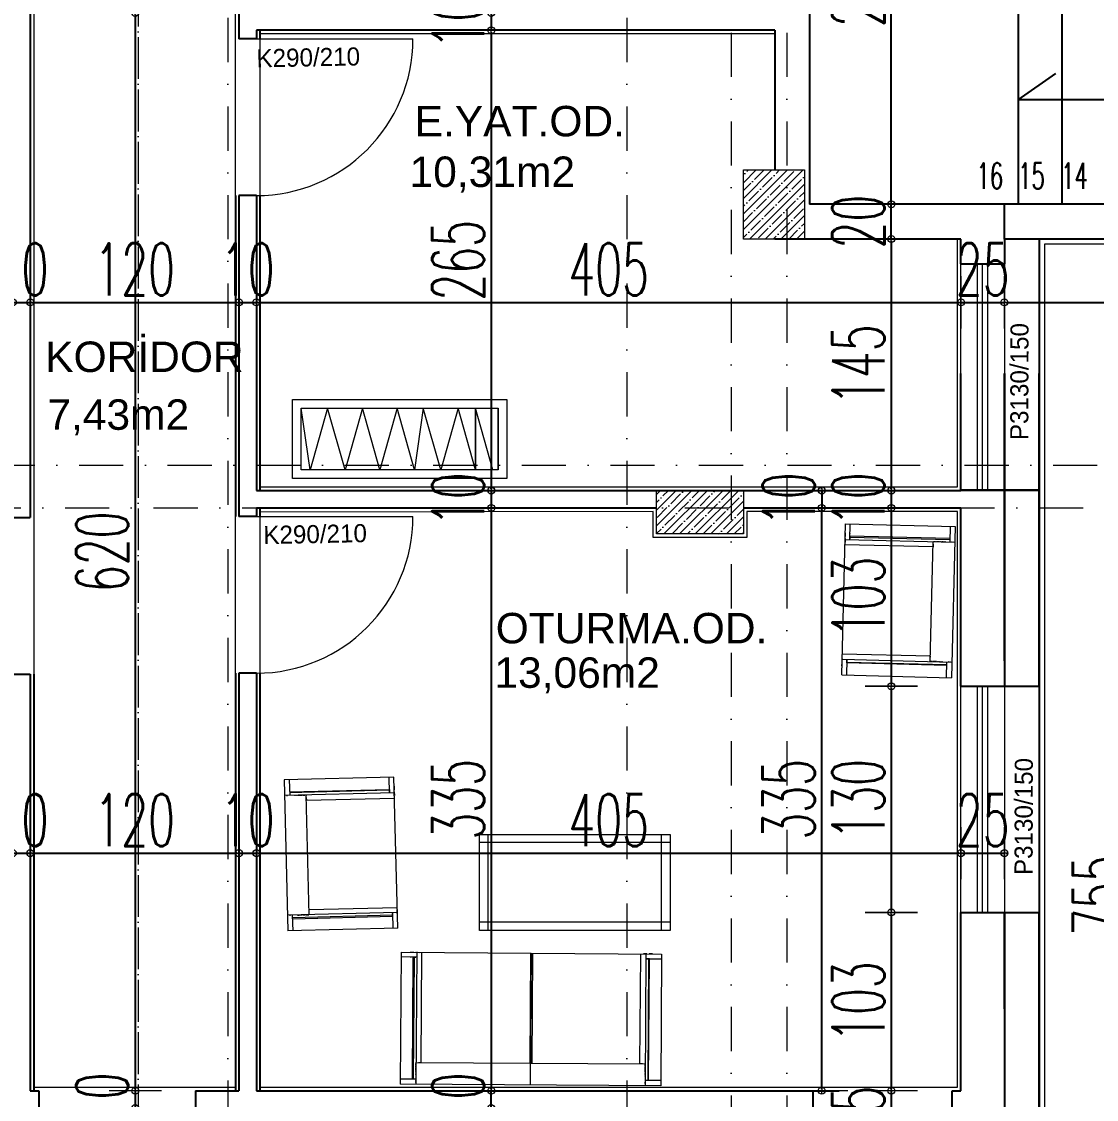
# Model space of a CAD drawing. Header units: millimetres. Extents: x -16104 to 67872, y -88009 to 12107.
# Drawn here: x 19199 to 19817, y 9726 to 10345 of the extents above; entities that cross this region are included whole.
import ezdxf

# ---------------------------------------------------------------- set-up
doc = ezdxf.new("R2010")
doc.units = ezdxf.units.MM
for name, pattern in [('ACAD_ISO04W100', [30, 24, -3, 0, -3]), ('ACAD_ISO07W100', [3, 0, -3]), ('DASHDOTX2', [50.8, 25.4, -12.7, 0, -12.7])]:
    doc.linetypes.add(name, pattern=pattern)
doc.layers.get('0').update_dxf_attribs({"color": 241})
for name, color, linetype, lineweight in [('AKS', 1, 'ACAD_ISO07W100', 5), ('akslar', 144, 'Continuous', 20), ('bacas', 11, 'Continuous', 5), ('duvar', 123, 'Continuous', 25), ('emsal&kolon', 1, 'Continuous', 5), ('kapı', 3, 'Continuous', 5), ('kolon', 1, 'Continuous', 5), ('merdiven', 4, 'Continuous', 25), ('OLCU', 54, 'Continuous', 13), ('pencere', 5, 'Continuous', 5), ('POZ', 36, 'Continuous', 18), ('SıVA', 40, 'Continuous', 9), ('tefriş', 30, 'Continuous', 5), ('ÖLÇÜ', 252, 'Continuous', 20)]:
    doc.layers.add(name, color=color, linetype=linetype, lineweight=lineweight)
doc.styles.add('DIM', font='Txttw.shx', dxfattribs={"width": 0.6})
doc.styles.add('M2', font='stylu.ttf', dxfattribs={"height": 10})
doc.dimstyles.new('50', dxfattribs={"dimscale": 0, "dimtxt": 30, "dimasz": 1, "dimexe": 0, "dimexo": 2, "dimgap": 4, "dimtad": 1, "dimdec": 0, "dimzin": 0, "dimdsep": 46, "dimtxsty": 'DIM', "dimblk1": 'DOT', "dimblk2": 'DOT', "dimsah": 1, "dimcen": 1.5, "dimdle": 3, "dimse1": 1, "dimse2": 1, "dimclrd": 256, "dimclre": 9, "dimclrt": 256, "dimadec": 0, "dimazin": 0, "dimtfac": 0.24, "dimtdec": 0, "dimtix": 1, "dimtmove": 2, "dimatfit": 3, "dimldrblk": 'DOT', "dimfxl": 0, "dimtolj": 1, "dimtzin": 15, "dimarcsym": 0})

# ---------------------------------------------------------------- blocks, each defined once
blk = doc.blocks.new('NEWBLOCK4')
at = {"layer": 'bacas'}
for p, q in [((-0.8505, 0.5894), (-0.8505, 2.0869)), ((-0.093, 2.0869), (-0.8505, 2.0869)), ((-0.8205, 2.0869), (-0.8205, 1.9969)), ((-0.1205, 1.9969), (-0.1205, 2.0869)), ((-0.093, 2.0869), (-0.093, 0.5894)), ((-0.093, 1.9969), (-0.8505, 1.9969)), ((-0.8405, 1.9969), (-0.838, 1.9969)), ((-0.833, 1.9969), (-0.8305, 1.9969)), ((-0.8205, 2.0169), (-0.1205, 2.0169)), ((-0.1205, 2.0119), (-0.8205, 2.0119)), ((-0.7955, 1.9969), (-0.793, 1.9969)), ((-0.788, 1.9969), (-0.7855, 1.9969)), ((-0.7805, 1.9969), (-0.778, 1.9969)), ((-0.773, 1.9969), (-0.7705, 1.9969)), ((-0.768, 1.9969), (-0.763, 1.9969)), ((-0.7605, 1.9969), (-0.758, 1.9969)), ((-0.7555, 1.9969), (-0.753, 1.9969)), ((-0.7505, 1.9969), (-0.748, 1.9969)), ((-0.7455, 1.9969), (-0.743, 1.9969)), ((-0.7405, 1.9969), (-0.738, 1.9969)), ((-0.7355, 1.9969), (-0.733, 1.9969)), ((-0.7305, 1.9969), (-0.728, 1.9969)), ((-0.7255, 1.9969), (-0.7255, 0.6794)), ((-0.7255, 1.9969), (-0.7255, 1.9944)), ((-0.1205, 2.0269), (-0.1205, 2.0344)), ((-0.1205, 2.0169), (-0.1205, 2.0019)), ((-0.1205, 2.0144), (-0.1205, 2.0119)), ((-0.093, 2.0344), (-0.093, 2.0144)), ((-0.093, 2.0019), (-0.093, 1.9819)), ((-0.093, 1.9944), (-0.093, 1.9969)), ((-0.7255, 1.9819), (-0.7255, 1.9669)), ((-0.7255, 1.9669), (-0.093, 1.9669)), ((-0.8505, 1.3369), (-0.093, 1.3369)), ((-0.093, 1.3425), (-0.7255, 1.3425)), ((-0.093, 1.3319), (-0.7255, 1.3319)), ((-0.7255, 0.6944), (-0.7255, 0.7094)), ((-0.7255, 0.7094), (-0.093, 0.7094)), ((-0.7255, 0.6794), (-0.7255, 0.6819)), ((-0.093, 0.6744), (-0.093, 0.6944)), ((-0.093, 0.6819), (-0.093, 0.6794)), ((-0.093, 0.6794), (-0.8505, 0.6794)), ((-0.8405, 0.6794), (-0.838, 0.6794)), ((-0.833, 0.6794), (-0.8305, 0.6794)), ((-0.8205, 0.5894), (-0.8205, 0.6794)), ((-0.1205, 0.6644), (-0.8205, 0.6644)), ((-0.8205, 0.6594), (-0.1205, 0.6594)), ((-0.7955, 0.6794), (-0.793, 0.6794)), ((-0.788, 0.6794), (-0.7855, 0.6794)), ((-0.7805, 0.6794), (-0.778, 0.6794)), ((-0.773, 0.6794), (-0.7705, 0.6794)), ((-0.768, 0.6794), (-0.763, 0.6794)), ((-0.7605, 0.6794), (-0.758, 0.6794)), ((-0.7555, 0.6794), (-0.753, 0.6794)), ((-0.7505, 0.6794), (-0.748, 0.6794)), ((-0.7455, 0.6794), (-0.743, 0.6794)), ((-0.7405, 0.6794), (-0.738, 0.6794)), ((-0.7355, 0.6794), (-0.733, 0.6794)), ((-0.7305, 0.6794), (-0.728, 0.6794)), ((-0.1205, 0.6794), (-0.1205, 0.5894)), ((-0.1205, 0.6594), (-0.1205, 0.6744)), ((-0.1205, 0.6619), (-0.1205, 0.6644)), ((-0.1205, 0.6494), (-0.1205, 0.6419)), ((-0.093, 0.6419), (-0.093, 0.6619)), ((-0.093, 0.5894), (-0.8505, 0.5894))]:
    blk.add_line(p, q, dxfattribs=at)
blk = doc.blocks.new('NEWBLOCK5')
at = {"layer": 'bacas'}
for p, q in [((1.4704, -0.1965), (0.3729, -0.1965)), ((0.3729, -0.1965), (0.3729, -0.749)), ((0.3729, -0.2465), (1.4704, -0.2465)), ((0.4229, -0.1965), (0.4229, -0.749)), ((1.4204, -0.1965), (1.4204, -0.749)), ((1.4704, -0.749), (1.4704, -0.1965)), ((1.4704, -0.7015), (0.3729, -0.7015)), ((0.3729, -0.749), (1.4704, -0.749))]:
    blk.add_line(p, q, dxfattribs=at)
blk = doc.blocks.new('tekli.')
at = {"layer": 'bacas'}
for p, q in [((43.44, 0), (-43.44, 0)), ((-43.44, 0), (-43.44, -63.16)), ((-38.19, 0), (-36.19, 0)), ((-34.94, 0), (-32.94, 0)), ((-34.19, 0), (-34.44, 0)), ((-34.44, 0), (-34.44, -63.16)), ((-31.44, -50.66), (-31.44, 0)), ((31.44, -50.66), (31.44, 0)), ((34.94, 0), (32.94, 0)), ((34.19, 0), (34.44, 0)), ((34.44, 0), (34.44, -63.16)), ((38.19, 0), (36.19, 0)), ((43.44, 0), (43.44, -63.16)), ((-34.44, -2.75), (-43.44, -2.75)), ((-37.44, -2.75), (-38.19, -2.75)), ((-36.44, -60.16), (-36.44, -2.75)), ((-36.44, -2.75), (-34.94, -2.75)), ((-36.19, -2.75), (-35.94, -2.75)), ((-35.94, -2.75), (-35.94, -60.16)), ((34.44, -2.75), (43.44, -2.75)), ((36.44, -2.75), (34.94, -2.75)), ((35.94, -2.75), (35.94, -60.16)), ((36.19, -2.75), (35.94, -2.75)), ((36.44, -60.16), (36.44, -2.75)), ((37.44, -2.75), (38.19, -2.75)), ((34.44, -50.66), (-34.44, -50.66)), ((-34.44, -50.66), (-34.19, -50.66)), ((-34.44, -51.16), (-34.44, -50.91)), ((-34.44, -51.66), (-34.44, -51.41)), ((-34.44, -52.16), (-34.44, -51.91)), ((-34.44, -52.66), (-34.44, -52.41)), ((-34.44, -53.16), (-34.44, -52.91)), ((-34.44, -53.66), (-34.44, -53.41)), ((-34.44, -54.16), (-34.44, -53.91)), ((-34.44, -54.91), (-34.44, -54.41)), ((-34.44, -55.41), (-34.44, -55.16)), ((-32.94, -50.66), (-31.44, -50.66)), ((32.94, -50.66), (31.44, -50.66)), ((34.44, -50.66), (34.19, -50.66)), ((34.44, -51.16), (34.44, -50.91)), ((34.44, -51.66), (34.44, -51.41)), ((34.44, -52.16), (34.44, -51.91)), ((34.44, -52.66), (34.44, -52.41)), ((34.44, -53.16), (34.44, -52.91)), ((34.44, -53.66), (34.44, -53.41)), ((34.44, -54.16), (34.44, -53.91)), ((34.44, -54.91), (34.44, -54.41)), ((34.44, -55.41), (34.44, -55.16)), ((-43.44, -60.16), (-34.44, -60.16)), ((-34.44, -56.16), (-34.44, -55.91)), ((-34.44, -56.91), (-34.44, -56.66)), ((-34.44, -57.66), (-34.44, -57.41)), ((-34.44, -61.41), (-34.44, -61.16)), ((-34.44, -62.16), (-34.44, -61.91)), ((34.44, -56.16), (34.44, -55.91)), ((34.44, -56.91), (34.44, -56.66)), ((34.44, -57.66), (34.44, -57.41)), ((43.44, -60.16), (34.44, -60.16)), ((34.44, -61.41), (34.44, -61.16)), ((34.44, -62.16), (34.44, -61.91)), ((-43.44, -63.16), (43.44, -63.16))]:
    blk.add_line(p, q, dxfattribs=at)
blk = doc.blocks.new('cv')
at = {"layer": 'tefriş', "linetype": 'ByBlock'}
for p, q in [((-13586.28, -26708.58), (-13586.28, -26744.07)), ((-13573.28, -26708.58), (-13573.28, -26744.07))]:
    blk.add_line(p, q, dxfattribs=at)
for points in [[(-13591.28, -26703.58), (-13468.02, -26703.58), (-13468.02, -26749.07), (-13591.28, -26749.07)], [(-13586.28, -26708.58), (-13473.02, -26708.58), (-13473.02, -26744.07), (-13586.28, -26744.07)]]:
    blk.add_lwpolyline(points, close=True, dxfattribs=at)
blk.add_lwpolyline([(-13583.28, -26708.58), (-13573.28, -26744.07), (-13573.28, -26708.58), (-13563.28, -26744.07), (-13553.28, -26708.58), (-13543.28, -26744.07), (-13538.28, -26708.58), (-13528.28, -26744.07), (-13518.28, -26708.58), (-13508.28, -26744.07), (-13498.28, -26708.58), (-13488.28, -26744.07), (-13478.28, -26708.58), (-13473.02, -26744.07)], dxfattribs=at)
blk = doc.blocks.new('DOT')
for p, q in [((0, 15), (0, -15)), ((-2, 0), (0, 0)), ((2, 0), (0, 0))]:
    blk.add_line(p, q)
blk.add_circle((0, 0), 2)
blk = doc.blocks.new('*D4499')
at = {"layer": 'Defpoints', "color": 0, "transparency": 16777216}
for p in [(19194.26, 10183.66), (19204.26, 10183.66), (19204.26, 10183.66)]:
    blk.add_point(p, dxfattribs=at)
at = {"layer": 'OLCU', "lineweight": -2, "transparency": 16777216}
for p, q in [((19193.26, 10183.66), (19192.26, 10183.66)), ((19194.26, 10183.66), (19204.26, 10183.66)), ((19205.26, 10183.66), (19206.26, 10183.66))]:
    blk.add_line(p, q, dxfattribs=at)
blk.add_blockref('DOT', (19194.26, 10183.66), dxfattribs=at)
at = {"layer": 'OLCU', "lineweight": -2, "transparency": 16777216, "rotation": 180}
blk.add_blockref('DOT', (19204.26, 10183.66), dxfattribs=at)
at = {"layer": 'OLCU', "transparency": 16777216, "insert": (19199.26, 10202.66), "char_height": 30, "attachment_point": 5, "style": 'DIM'}
blk.add_mtext('\\A1;10', dxfattribs=at)
blk = doc.blocks.new('*D4500')
at = {"layer": 'Defpoints', "color": 0, "transparency": 16777216}
for p in [(19204.26, 10183.66), (19324.26, 10183.66), (19324.26, 10183.66)]:
    blk.add_point(p, dxfattribs=at)
at = {"layer": 'OLCU', "lineweight": -2, "transparency": 16777216}
blk.add_line((19205.26, 10183.66), (19323.26, 10183.66), dxfattribs=at)
at = {"layer": 'OLCU', "lineweight": -2, "transparency": 16777216, "rotation": 180}
blk.add_blockref('DOT', (19204.26, 10183.66), dxfattribs=at)
at = {"layer": 'OLCU', "lineweight": -2, "transparency": 16777216}
blk.add_blockref('DOT', (19324.26, 10183.66), dxfattribs=at)
at = {"layer": 'OLCU', "transparency": 16777216, "insert": (19264.26, 10202.66), "char_height": 30, "attachment_point": 5, "style": 'DIM'}
blk.add_mtext('\\A1;120', dxfattribs=at)
blk = doc.blocks.new('*D4501')
at = {"layer": 'Defpoints', "color": 0, "transparency": 16777216}
for p in [(19324.26, 10183.66), (19334.26, 10183.66), (19334.26, 10183.66)]:
    blk.add_point(p, dxfattribs=at)
at = {"layer": 'OLCU', "lineweight": -2, "transparency": 16777216}
for p, q in [((19323.26, 10183.66), (19322.26, 10183.66)), ((19324.26, 10183.66), (19334.26, 10183.66)), ((19335.26, 10183.66), (19336.26, 10183.66))]:
    blk.add_line(p, q, dxfattribs=at)
blk.add_blockref('DOT', (19324.26, 10183.66), dxfattribs=at)
at = {"layer": 'OLCU', "lineweight": -2, "transparency": 16777216, "rotation": 180}
blk.add_blockref('DOT', (19334.26, 10183.66), dxfattribs=at)
at = {"layer": 'OLCU', "transparency": 16777216, "insert": (19329.26, 10202.66), "char_height": 30, "attachment_point": 5, "style": 'DIM'}
blk.add_mtext('\\A1;10', dxfattribs=at)
blk = doc.blocks.new('*D4504')
at = {"layer": 'Defpoints', "color": 0, "transparency": 16777216}
for p in [(19194.26, 9867.08), (19204.26, 9867.08), (19204.26, 9867.08)]:
    blk.add_point(p, dxfattribs=at)
at = {"layer": 'OLCU', "lineweight": -2, "transparency": 16777216}
for p, q in [((19193.26, 9867.08), (19192.26, 9867.08)), ((19194.26, 9867.08), (19204.26, 9867.08)), ((19205.26, 9867.08), (19206.26, 9867.08))]:
    blk.add_line(p, q, dxfattribs=at)
blk.add_blockref('DOT', (19194.26, 9867.08), dxfattribs=at)
at = {"layer": 'OLCU', "lineweight": -2, "transparency": 16777216, "rotation": 180}
blk.add_blockref('DOT', (19204.26, 9867.08), dxfattribs=at)
at = {"layer": 'OLCU', "transparency": 16777216, "insert": (19199.26, 9886.08), "char_height": 30, "attachment_point": 5, "style": 'DIM'}
blk.add_mtext('\\A1;10', dxfattribs=at)
blk = doc.blocks.new('*D4505')
at = {"layer": 'Defpoints', "color": 0, "transparency": 16777216}
for p in [(19204.26, 9867.08), (19324.26, 9867.08), (19324.26, 9867.08)]:
    blk.add_point(p, dxfattribs=at)
at = {"layer": 'OLCU', "lineweight": -2, "transparency": 16777216}
blk.add_line((19205.26, 9867.08), (19323.26, 9867.08), dxfattribs=at)
at = {"layer": 'OLCU', "lineweight": -2, "transparency": 16777216, "rotation": 180}
blk.add_blockref('DOT', (19204.26, 9867.08), dxfattribs=at)
at = {"layer": 'OLCU', "lineweight": -2, "transparency": 16777216}
blk.add_blockref('DOT', (19324.26, 9867.08), dxfattribs=at)
at = {"layer": 'OLCU', "transparency": 16777216, "insert": (19264.26, 9886.08), "char_height": 30, "attachment_point": 5, "style": 'DIM'}
blk.add_mtext('\\A1;120', dxfattribs=at)
blk = doc.blocks.new('*D4506')
at = {"layer": 'Defpoints', "color": 0, "transparency": 16777216}
for p in [(19324.26, 9867.08), (19334.26, 9867.08), (19334.26, 9867.08)]:
    blk.add_point(p, dxfattribs=at)
at = {"layer": 'OLCU', "lineweight": -2, "transparency": 16777216}
for p, q in [((19323.26, 9867.08), (19322.26, 9867.08)), ((19324.26, 9867.08), (19334.26, 9867.08)), ((19335.26, 9867.08), (19336.26, 9867.08))]:
    blk.add_line(p, q, dxfattribs=at)
blk.add_blockref('DOT', (19324.26, 9867.08), dxfattribs=at)
at = {"layer": 'OLCU', "lineweight": -2, "transparency": 16777216, "rotation": 180}
blk.add_blockref('DOT', (19334.26, 9867.08), dxfattribs=at)
at = {"layer": 'OLCU', "transparency": 16777216, "insert": (19329.26, 9886.08), "char_height": 30, "attachment_point": 5, "style": 'DIM'}
blk.add_mtext('\\A1;10', dxfattribs=at)
blk = doc.blocks.new('*D4507')
at = {"layer": 'Defpoints', "color": 0, "transparency": 16777216}
for p in [(19334.26, 9867.08), (19739.26, 9867.08), (19739.26, 9867.08)]:
    blk.add_point(p, dxfattribs=at)
at = {"layer": 'OLCU', "lineweight": -2, "transparency": 16777216}
blk.add_line((19335.26, 9867.08), (19738.26, 9867.08), dxfattribs=at)
at = {"layer": 'OLCU', "lineweight": -2, "transparency": 16777216, "rotation": 180}
blk.add_blockref('DOT', (19334.26, 9867.08), dxfattribs=at)
at = {"layer": 'OLCU', "lineweight": -2, "transparency": 16777216}
blk.add_blockref('DOT', (19739.26, 9867.08), dxfattribs=at)
at = {"layer": 'OLCU', "transparency": 16777216, "insert": (19536.76, 9886.08), "char_height": 30, "attachment_point": 5, "style": 'DIM'}
blk.add_mtext('\\A1;405', dxfattribs=at)
blk = doc.blocks.new('*D4508')
at = {"layer": 'Defpoints', "color": 0, "transparency": 16777216}
for p in [(19739.26, 9867.08), (19764.26, 9867.08), (19764.26, 9867.08)]:
    blk.add_point(p, dxfattribs=at)
at = {"layer": 'OLCU', "lineweight": -2, "transparency": 16777216}
for p, q in [((19738.26, 9867.08), (19737.26, 9867.08)), ((19739.26, 9867.08), (19764.26, 9867.08)), ((19765.26, 9867.08), (19766.26, 9867.08))]:
    blk.add_line(p, q, dxfattribs=at)
blk.add_blockref('DOT', (19739.26, 9867.08), dxfattribs=at)
at = {"layer": 'OLCU', "lineweight": -2, "transparency": 16777216, "rotation": 180}
blk.add_blockref('DOT', (19764.26, 9867.08), dxfattribs=at)
at = {"layer": 'OLCU', "transparency": 16777216, "insert": (19751.76, 9886.08), "char_height": 30, "attachment_point": 5, "style": 'DIM'}
blk.add_mtext('\\A1;25', dxfattribs=at)
blk = doc.blocks.new('*D4524')
at = {"layer": 'Defpoints', "color": 0, "transparency": 16777216}
for p in [(19699.26, 10220.04), (19699.26, 10075.54), (19699.26, 10075.54)]:
    blk.add_point(p, dxfattribs=at)
at = {"layer": 'OLCU', "lineweight": -2, "transparency": 16777216}
blk.add_line((19699.26, 10219.04), (19699.26, 10076.54), dxfattribs=at)
for p, rotation in [((19699.26, 10220.04), 90), ((19699.26, 10075.54), 270)]:
    blk.add_blockref('DOT', p, dxfattribs=dict(at, rotation=rotation))
at = {"layer": 'OLCU', "transparency": 16777216, "insert": (19680.26, 10147.79), "char_height": 30, "attachment_point": 5, "rotation": 90, "style": 'DIM'}
blk.add_mtext('\\A1;145', dxfattribs=at)
blk = doc.blocks.new('*D4525')
at = {"layer": 'Defpoints', "color": 0, "transparency": 16777216}
for p in [(19699.26, 10075.54), (19699.26, 10065.54), (19699.26, 10065.54)]:
    blk.add_point(p, dxfattribs=at)
at = {"layer": 'OLCU', "lineweight": -2, "transparency": 16777216}
for p, q in [((19699.26, 10076.54), (19699.26, 10077.54)), ((19699.26, 10075.54), (19699.26, 10065.54)), ((19699.26, 10064.54), (19699.26, 10063.54))]:
    blk.add_line(p, q, dxfattribs=at)
for p, rotation in [((19699.26, 10075.54), 270), ((19699.26, 10065.54), 90)]:
    blk.add_blockref('DOT', p, dxfattribs=dict(at, rotation=rotation))
at = {"layer": 'OLCU', "transparency": 16777216, "insert": (19680.26, 10070.54), "char_height": 30, "attachment_point": 5, "rotation": 90, "style": 'DIM'}
blk.add_mtext('\\A1;10', dxfattribs=at)
blk = doc.blocks.new('*D4808')
at = {"layer": 'Defpoints', "color": 0, "transparency": 16777216}
for p in [(19739.26, 10065.54), (19699.26, 9963.04), (19739.26, 9963.04)]:
    blk.add_point(p, dxfattribs=at)
at = {"layer": 'OLCU', "lineweight": -2, "transparency": 16777216}
blk.add_line((19699.26, 10064.54), (19699.26, 9964.04), dxfattribs=at)
for p, rotation in [((19699.26, 10065.54), 90), ((19699.26, 9963.04), 270)]:
    blk.add_blockref('DOT', p, dxfattribs=dict(at, rotation=rotation))
at = {"layer": 'OLCU', "transparency": 16777216, "insert": (19680.26, 10014.29), "char_height": 30, "attachment_point": 5, "rotation": 90, "style": 'DIM'}
blk.add_mtext('\\A1;103', dxfattribs=at)
blk = doc.blocks.new('*D4809')
at = {"layer": 'Defpoints', "color": 0, "transparency": 16777216}
for p in [(19739.26, 9963.04), (19699.26, 9833.04), (19739.26, 9833.04)]:
    blk.add_point(p, dxfattribs=at)
at = {"layer": 'OLCU', "lineweight": -2, "transparency": 16777216}
blk.add_line((19699.26, 9962.04), (19699.26, 9834.04), dxfattribs=at)
for p, rotation in [((19699.26, 9963.04), 90), ((19699.26, 9833.04), 270)]:
    blk.add_blockref('DOT', p, dxfattribs=dict(at, rotation=rotation))
at = {"layer": 'OLCU', "transparency": 16777216, "insert": (19680.26, 9898.04), "char_height": 30, "attachment_point": 5, "rotation": 90, "style": 'DIM'}
blk.add_mtext('\\A1;130', dxfattribs=at)
blk = doc.blocks.new('*D4810')
at = {"layer": 'Defpoints', "color": 0, "transparency": 16777216}
for p in [(19739.26, 9833.04), (19699.26, 9730.54), (19739.26, 9730.54)]:
    blk.add_point(p, dxfattribs=at)
at = {"layer": 'OLCU', "lineweight": -2, "transparency": 16777216}
blk.add_line((19699.26, 9832.04), (19699.26, 9731.54), dxfattribs=at)
for p, rotation in [((19699.26, 9833.04), 90), ((19699.26, 9730.54), 270)]:
    blk.add_blockref('DOT', p, dxfattribs=dict(at, rotation=rotation))
at = {"layer": 'OLCU', "transparency": 16777216, "insert": (19680.26, 9781.79), "char_height": 30, "attachment_point": 5, "rotation": 90, "style": 'DIM'}
blk.add_mtext('\\A1;103', dxfattribs=at)
blk = doc.blocks.new('*D4811')
at = {"layer": 'Defpoints', "color": 0, "transparency": 16777216}
for p in [(19734.26, 9730.54), (19699.26, 9705.54), (19734.26, 9705.54)]:
    blk.add_point(p, dxfattribs=at)
at = {"layer": 'OLCU', "lineweight": -2, "transparency": 16777216}
for p, q in [((19699.26, 9731.54), (19699.26, 9732.54)), ((19699.26, 9730.54), (19699.26, 9705.54)), ((19699.26, 9704.54), (19699.26, 9703.54))]:
    blk.add_line(p, q, dxfattribs=at)
for p, rotation in [((19699.26, 9730.54), 270), ((19699.26, 9705.54), 90)]:
    blk.add_blockref('DOT', p, dxfattribs=dict(at, rotation=rotation))
at = {"layer": 'OLCU', "transparency": 16777216, "insert": (19680.26, 9718.04), "char_height": 30, "attachment_point": 5, "rotation": 90, "style": 'DIM'}
blk.add_mtext('\\A1;25', dxfattribs=at)
blk = doc.blocks.new('*D4527')
at = {"layer": 'Defpoints', "color": 0, "transparency": 16777216}
for p in [(19659.26, 10075.54), (19659.26, 10065.54), (19659.26, 10065.54)]:
    blk.add_point(p, dxfattribs=at)
at = {"layer": 'OLCU', "lineweight": -2, "transparency": 16777216}
for p, q in [((19659.26, 10076.54), (19659.26, 10077.54)), ((19659.26, 10075.54), (19659.26, 10065.54)), ((19659.26, 10064.54), (19659.26, 10063.54))]:
    blk.add_line(p, q, dxfattribs=at)
for p, rotation in [((19659.26, 10075.54), 270), ((19659.26, 10065.54), 90)]:
    blk.add_blockref('DOT', p, dxfattribs=dict(at, rotation=rotation))
at = {"layer": 'OLCU', "transparency": 16777216, "insert": (19640.26, 10070.54), "char_height": 30, "attachment_point": 5, "rotation": 90, "style": 'DIM'}
blk.add_mtext('\\A1;10', dxfattribs=at)
blk = doc.blocks.new('*D4814')
at = {"layer": 'Defpoints', "color": 0, "transparency": 16777216}
for p in [(19654.05, 10065.54), (19659.26, 10065.54), (19654.26, 9730.54)]:
    blk.add_point(p, dxfattribs=at)
at = {"layer": 'OLCU', "lineweight": -2, "transparency": 16777216}
blk.add_line((19659.26, 9731.54), (19659.26, 10064.54), dxfattribs=at)
for p, rotation in [((19659.26, 10065.54), 90), ((19659.26, 9730.54), 270)]:
    blk.add_blockref('DOT', p, dxfattribs=dict(at, rotation=rotation))
at = {"layer": 'OLCU', "transparency": 16777216, "insert": (19640.26, 9898.04), "char_height": 30, "attachment_point": 5, "rotation": 90, "style": 'DIM'}
blk.add_mtext('\\A1;335', dxfattribs=at)
blk = doc.blocks.new('*D4529')
at = {"layer": 'Defpoints', "color": 0, "transparency": 16777216}
for p in [(19512.75, 10350.04), (19469.26, 10340.04), (19512.75, 10340.04)]:
    blk.add_point(p, dxfattribs=at)
at = {"layer": 'OLCU', "lineweight": -2, "transparency": 16777216}
for p, q in [((19469.26, 10351.04), (19469.26, 10352.04)), ((19469.26, 10350.04), (19469.26, 10340.04)), ((19469.26, 10339.04), (19469.26, 10338.04))]:
    blk.add_line(p, q, dxfattribs=at)
for p, rotation in [((19469.26, 10350.04), 270), ((19469.26, 10340.04), 90)]:
    blk.add_blockref('DOT', p, dxfattribs=dict(at, rotation=rotation))
at = {"layer": 'OLCU', "transparency": 16777216, "insert": (19450.26, 10345.04), "char_height": 30, "attachment_point": 5, "rotation": 90, "style": 'DIM'}
blk.add_mtext('\\A1;10', dxfattribs=at)
blk = doc.blocks.new('*D4531')
at = {"layer": 'Defpoints', "color": 0, "transparency": 16777216}
for p in [(19469.26, 9730.54), (19469.26, 9730.54), (19469.08, 9720.54)]:
    blk.add_point(p, dxfattribs=at)
at = {"layer": 'OLCU', "lineweight": -2, "transparency": 16777216}
for p, q in [((19469.26, 9731.54), (19469.26, 9732.54)), ((19469.26, 9720.54), (19469.26, 9730.54)), ((19469.26, 9719.54), (19469.26, 9718.54))]:
    blk.add_line(p, q, dxfattribs=at)
for p, rotation in [((19469.26, 9730.54), 270), ((19469.26, 9720.54), 90)]:
    blk.add_blockref('DOT', p, dxfattribs=dict(at, rotation=rotation))
at = {"layer": 'OLCU', "transparency": 16777216, "insert": (19450.26, 9725.54), "char_height": 30, "attachment_point": 5, "rotation": 90, "style": 'DIM'}
blk.add_mtext('\\A1;10', dxfattribs=at)
blk = doc.blocks.new('*D4533')
at = {"layer": 'Defpoints', "color": 0, "transparency": 16777216}
for p in [(19234.26, 10350.04), (19234.26, 9730.54), (19264.63, 9730.54)]:
    blk.add_point(p, dxfattribs=at)
at = {"layer": 'OLCU', "lineweight": -2, "transparency": 16777216}
blk.add_line((19264.63, 10349.04), (19264.63, 9731.54), dxfattribs=at)
for p, rotation in [((19264.63, 10350.04), 90), ((19264.63, 9730.54), 270)]:
    blk.add_blockref('DOT', p, dxfattribs=dict(at, rotation=rotation))
at = {"layer": 'OLCU', "transparency": 16777216, "insert": (19245.63, 10040.29), "char_height": 30, "attachment_point": 5, "rotation": 90, "style": 'DIM'}
blk.add_mtext('\\A1;620', dxfattribs=at)
blk = doc.blocks.new('*D4534')
at = {"layer": 'Defpoints', "color": 0, "transparency": 16777216}
for p in [(19239.26, 9730.54), (19239.26, 9720.54), (19264.6, 9720.54)]:
    blk.add_point(p, dxfattribs=at)
at = {"layer": 'OLCU', "lineweight": -2, "transparency": 16777216}
for p, q in [((19264.6, 9731.54), (19264.6, 9732.54)), ((19264.6, 9730.54), (19264.6, 9720.54)), ((19264.6, 9719.54), (19264.6, 9718.54))]:
    blk.add_line(p, q, dxfattribs=at)
for p, rotation in [((19264.6, 9730.54), 270), ((19264.6, 9720.54), 90)]:
    blk.add_blockref('DOT', p, dxfattribs=dict(at, rotation=rotation))
at = {"layer": 'OLCU', "transparency": 16777216, "insert": (19245.6, 9725.54), "char_height": 30, "attachment_point": 5, "rotation": 90, "style": 'DIM'}
blk.add_mtext('\\A1;10', dxfattribs=at)
blk = doc.blocks.new('*D4723')
at = {"layer": 'Defpoints', "color": 0, "transparency": 16777216}
for p in [(19699.26, 10240.04), (19699.26, 10240.04), (19699.26, 10220.04)]:
    blk.add_point(p, dxfattribs=at)
at = {"layer": 'OLCU', "lineweight": -2, "transparency": 16777216}
for p, q in [((19699.26, 10241.04), (19699.26, 10242.04)), ((19699.26, 10220.04), (19699.26, 10240.04)), ((19699.26, 10219.04), (19699.26, 10218.04))]:
    blk.add_line(p, q, dxfattribs=at)
for p, rotation in [((19699.26, 10240.04), 270), ((19699.26, 10220.04), 90)]:
    blk.add_blockref('DOT', p, dxfattribs=dict(at, rotation=rotation))
at = {"layer": 'OLCU', "transparency": 16777216, "insert": (19680.26, 10230.04), "char_height": 30, "attachment_point": 5, "rotation": 90, "style": 'DIM'}
blk.add_mtext('\\A1;20', dxfattribs=at)
blk = doc.blocks.new('*D4724')
at = {"layer": 'Defpoints', "color": 0, "transparency": 16777216}
for p in [(19699.26, 10490.04), (19699.26, 10490.04), (19699.26, 10240.04)]:
    blk.add_point(p, dxfattribs=at)
at = {"layer": 'OLCU', "lineweight": -2, "transparency": 16777216}
blk.add_line((19699.26, 10241.04), (19699.26, 10489.04), dxfattribs=at)
for p, rotation in [((19699.26, 10490.04), 90), ((19699.26, 10240.04), 270)]:
    blk.add_blockref('DOT', p, dxfattribs=dict(at, rotation=rotation))
at = {"layer": 'OLCU', "transparency": 16777216, "insert": (19680.26, 10365.04), "char_height": 30, "attachment_point": 5, "rotation": 90, "style": 'DIM'}
blk.add_mtext('\\A1;250', dxfattribs=at)
blk = doc.blocks.new('*D4416')
at = {"layer": 'Defpoints', "color": 0, "transparency": 16777216}
for p in [(19334.26, 10183.66), (19739.26, 10183.66), (19739.26, 10183.66)]:
    blk.add_point(p, dxfattribs=at)
at = {"layer": 'OLCU', "lineweight": -2, "transparency": 16777216}
blk.add_line((19335.26, 10183.66), (19738.26, 10183.66), dxfattribs=at)
at = {"layer": 'OLCU', "lineweight": -2, "transparency": 16777216, "rotation": 180}
blk.add_blockref('DOT', (19334.26, 10183.66), dxfattribs=at)
at = {"layer": 'OLCU', "lineweight": -2, "transparency": 16777216}
blk.add_blockref('DOT', (19739.26, 10183.66), dxfattribs=at)
at = {"layer": 'OLCU', "transparency": 16777216, "insert": (19536.76, 10202.66), "char_height": 30, "attachment_point": 5, "style": 'DIM'}
blk.add_mtext('\\A1;405', dxfattribs=at)
blk = doc.blocks.new('*D4727')
at = {"layer": 'Defpoints', "color": 0, "transparency": 16777216}
for p in [(19739.26, 10183.66), (19764.26, 10183.66), (19764.26, 10183.66)]:
    blk.add_point(p, dxfattribs=at)
at = {"layer": 'OLCU', "lineweight": -2, "transparency": 16777216}
for p, q in [((19738.26, 10183.66), (19737.26, 10183.66)), ((19739.26, 10183.66), (19764.26, 10183.66)), ((19765.26, 10183.66), (19766.26, 10183.66))]:
    blk.add_line(p, q, dxfattribs=at)
blk.add_blockref('DOT', (19739.26, 10183.66), dxfattribs=at)
at = {"layer": 'OLCU', "lineweight": -2, "transparency": 16777216, "rotation": 180}
blk.add_blockref('DOT', (19764.26, 10183.66), dxfattribs=at)
at = {"layer": 'OLCU', "transparency": 16777216, "insert": (19751.76, 10202.66), "char_height": 30, "attachment_point": 5, "style": 'DIM'}
blk.add_mtext('\\A1;25', dxfattribs=at)
blk = doc.blocks.new('*D4728')
at = {"layer": 'Defpoints', "color": 0, "transparency": 16777216}
for p in [(19764.26, 10220.04), (20087.26, 10220.04), (20087.26, 10183.66)]:
    blk.add_point(p, dxfattribs=at)
at = {"layer": 'OLCU', "lineweight": -2, "transparency": 16777216}
blk.add_line((19765.26, 10183.66), (20086.26, 10183.66), dxfattribs=at)
at = {"layer": 'OLCU', "lineweight": -2, "transparency": 16777216, "rotation": 180}
blk.add_blockref('DOT', (19764.26, 10183.66), dxfattribs=at)
at = {"layer": 'OLCU', "lineweight": -2, "transparency": 16777216}
blk.add_blockref('DOT', (20087.26, 10183.66), dxfattribs=at)
at = {"layer": 'OLCU', "transparency": 16777216, "insert": (19925.76, 10202.66), "char_height": 30, "attachment_point": 5, "style": 'DIM'}
blk.add_mtext('\\A1;323', dxfattribs=at)
blk = doc.blocks.new('*D4730')
at = {"layer": 'Defpoints', "color": 0, "transparency": 16777216}
for p in [(19764.26, 10220.04), (19837.54, 10220.04), (19764.26, 9465.54)]:
    blk.add_point(p, dxfattribs=at)
at = {"layer": 'OLCU', "lineweight": -2, "transparency": 16777216}
blk.add_line((19837.54, 9466.54), (19837.54, 10219.04), dxfattribs=at)
for p, rotation in [((19837.54, 10220.04), 90), ((19837.54, 9465.54), 270)]:
    blk.add_blockref('DOT', p, dxfattribs=dict(at, rotation=rotation))
at = {"layer": 'OLCU', "transparency": 16777216, "insert": (19818.54, 9842.79), "char_height": 30, "attachment_point": 5, "rotation": 90, "style": 'DIM'}
blk.add_mtext('\\A1;755', dxfattribs=at)
blk = doc.blocks.new('*D4716')
at = {"layer": 'Defpoints', "color": 0, "transparency": 16777216}
for p in [(19469.26, 10340.04), (19469.26, 10075.54), (19469.26, 10075.54)]:
    blk.add_point(p, dxfattribs=at)
at = {"layer": 'OLCU', "lineweight": -2, "transparency": 16777216}
blk.add_line((19469.26, 10339.04), (19469.26, 10076.54), dxfattribs=at)
for p, rotation in [((19469.26, 10340.04), 90), ((19469.26, 10075.54), 270)]:
    blk.add_blockref('DOT', p, dxfattribs=dict(at, rotation=rotation))
at = {"layer": 'OLCU', "transparency": 16777216, "insert": (19450.26, 10207.79), "char_height": 30, "attachment_point": 5, "rotation": 90, "style": 'DIM'}
blk.add_mtext('\\A1;265', dxfattribs=at)
blk = doc.blocks.new('*D4717')
at = {"layer": 'Defpoints', "color": 0, "transparency": 16777216}
for p in [(19469.26, 10075.54), (19469.26, 10065.54), (19469.26, 10065.54)]:
    blk.add_point(p, dxfattribs=at)
at = {"layer": 'OLCU', "lineweight": -2, "transparency": 16777216}
for p, q in [((19469.26, 10076.54), (19469.26, 10077.54)), ((19469.26, 10075.54), (19469.26, 10065.54)), ((19469.26, 10064.54), (19469.26, 10063.54))]:
    blk.add_line(p, q, dxfattribs=at)
for p, rotation in [((19469.26, 10075.54), 270), ((19469.26, 10065.54), 90)]:
    blk.add_blockref('DOT', p, dxfattribs=dict(at, rotation=rotation))
at = {"layer": 'OLCU', "transparency": 16777216, "insert": (19450.26, 10070.54), "char_height": 30, "attachment_point": 5, "rotation": 90, "style": 'DIM'}
blk.add_mtext('\\A1;10', dxfattribs=at)
blk = doc.blocks.new('*D4718')
at = {"layer": 'Defpoints', "color": 0, "transparency": 16777216}
for p in [(19469.26, 10065.54), (19469.26, 9730.54), (19469.26, 9730.54)]:
    blk.add_point(p, dxfattribs=at)
at = {"layer": 'OLCU', "lineweight": -2, "transparency": 16777216}
blk.add_line((19469.26, 10064.54), (19469.26, 9731.54), dxfattribs=at)
for p, rotation in [((19469.26, 10065.54), 90), ((19469.26, 9730.54), 270)]:
    blk.add_blockref('DOT', p, dxfattribs=dict(at, rotation=rotation))
at = {"layer": 'OLCU', "transparency": 16777216, "insert": (19450.26, 9898.04), "char_height": 30, "attachment_point": 5, "rotation": 90, "style": 'DIM'}
blk.add_mtext('\\A1;335', dxfattribs=at)

msp = doc.modelspace()

# ---------------------------------------------------------------- hatches: boundary and pattern name
at = {"layer": 'kolon'}
h = msp.add_hatch(dxfattribs=at)
h.set_pattern_fill('ANSI35,_O', color=256)
h.set_pattern_definition([(45, (10807.666, 1e-10), (-4.490128, 4.490128), []), (45, (10812.156, 1e-10), (-4.490128, 4.490128), [7.9375, -1.5875, 0, -1.5875])])
h.paths.add_polyline_path([(19617.26, 10220.04), (19639.26, 10220.04), (19639.26, 10240.04), (19639.26, 10259.74), (19617.26, 10259.74)])
h.paths.add_polyline_path([(19617.26, 10259.74), (19614.26, 10259.74), (19614.26, 10220.04), (19617.26, 10220.04)])
h.paths.add_polyline_path([(19639.26, 10220.04), (19649.26, 10220.04), (19649.26, 10240.04), (19649.26, 10259.74), (19639.26, 10259.74)])
h = msp.add_hatch(dxfattribs=at)
h.set_pattern_fill('ANSI35,_O', color=256)
h.set_pattern_definition([(45, (14156.244, 6128.949), (-4.490128, 4.490128), []), (45, (14160.734, 6128.949), (-4.490128, 4.490128), [7.9375, -1.5875, 0, -1.5875])])
h.paths.add_polyline_path([(19614.26, 10050.54), (19614.26, 10075.54), (19564.26, 10075.54), (19564.26, 10050.54)])

# ---------------------------------------------------------------- linework, layer by layer
msp.add_line((19764.26, 10220.04), (19764.26, 10240.04))
at = {"layer": 'AKS', "color": 1, "linetype": 'ACAD_ISO04W100'}
msp.add_line((19266.24, 11690.54), (19266.24, 9368.1), dxfattribs=at)
at = {"layer": 'akslar', "linetype": 'DASHDOTX2'}
for p, q in [((19317.76, 11925.04), (19317.76, 9115.54)), ((19547.26, 11925.04), (19547.26, 9115.54)), ((19607.26, 11916.48), (19607.26, 9115.54)), ((19639.26, 11916.48), (19639.26, 9115.54)), ((17705.34, 10090.04), (20755.34, 10090.04)), ((17697.26, 10065.54), (20747.26, 10065.54))]:
    msp.add_line(p, q, dxfattribs=at)
at = {"layer": 'duvar'}
for p, q in [((19324.26, 10355.04), (19324.26, 10335.04)), ((19204.26, 10350.04), (19204.26, 10060.04)), ((19652.26, 10350.04), (19652.26, 10240.04)), ((19632.26, 10340.04), (19334.26, 10340.04)), ((19334.26, 10340.04), (19334.26, 10335.04)), ((19336.26, 10340.04), (19336.26, 10335.04)), ((19632.26, 10340.04), (19632.26, 10259.74)), ((19334.26, 10335.04), (19324.26, 10335.04)), ((19772.26, 10300.04), (19793.83, 10315.2)), ((20005.95, 10300.04), (19772.26, 10300.04)), ((19322.26, 10245.04), (19322.26, 10060.54)), ((19324.26, 10245.04), (19324.26, 10060.54)), ((19334.26, 10245.04), (19324.26, 10245.04)), ((19334.26, 10245.04), (19334.26, 10075.54)), ((19336.26, 10245.04), (19336.26, 10075.54)), ((19967.26, 10240.04), (19652.26, 10240.04)), ((19739.26, 10220.04), (19632.26, 10220.04)), ((19739.26, 10205.88), (19739.26, 10220.04)), ((19764.26, 10220.04), (19764.26, 10205.88)), ((19967.26, 10220.04), (19764.26, 10220.04)), ((19967.26, 10220.04), (19764.26, 10220.04)), ((19784.26, 10220.04), (19784.26, 9766.13)), ((19739.26, 10205.88), (19764.26, 10205.88)), ((19739.26, 10075.54), (19739.26, 10142.79)), ((19764.26, 10142.79), (19764.26, 9977.54)), ((19764.26, 9977.54), (19764.26, 10142.79)), ((19764.26, 10128.79), (19764.26, 10142.79)), ((19764.26, 10142.79), (19764.26, 10128.79)), ((19764.26, 10142.79), (19764.26, 9963.04)), ((19784.26, 9963.04), (19784.26, 10142.79)), ((19784.26, 10142.79), (19784.26, 9963.04)), ((19334.26, 10075.54), (19724.26, 10075.54)), ((19614.26, 10075.54), (19739.26, 10075.54)), ((19739.26, 10075.88), (19784.26, 10075.88)), ((19334.26, 10065.54), (19334.26, 10060.54)), ((19334.26, 10065.54), (19549.26, 10065.54)), ((19334.26, 10065.54), (19564.26, 10065.54)), ((19336.26, 10065.54), (19336.26, 10060.54)), ((19614.26, 10065.54), (19739.26, 10065.54)), ((19614.26, 10065.54), (19739.26, 10065.54)), ((19739.26, 9963.04), (19739.26, 10065.54)), ((19194.26, 10060.04), (19204.26, 10060.04)), ((19334.26, 10060.54), (19324.26, 10060.54)), ((19764.26, 9977.54), (19764.26, 9963.04)), ((19194.26, 9970.04), (19204.26, 9970.04)), ((19204.26, 9970.04), (19204.26, 9732.54)), ((19206.26, 9970.04), (19206.26, 9732.54)), ((19322.26, 9970.54), (19322.26, 9730.54)), ((19324.26, 9970.54), (19324.26, 9730.54)), ((19334.26, 9970.54), (19324.26, 9970.54)), ((19334.26, 9970.54), (19334.26, 9730.54)), ((19336.26, 9970.54), (19336.26, 9730.54)), ((19739.26, 9963.04), (19784.26, 9963.04)), ((19739.26, 9730.54), (19739.26, 9833.04)), ((19739.26, 9833.04), (19784.26, 9833.04)), ((19764.26, 9833.04), (19764.26, 9812.54)), ((19764.26, 9777.54), (19764.26, 9833.04)), ((19764.26, 9833.04), (19764.26, 9705.54)), ((19784.26, 9705.54), (19784.26, 9833.04)), ((19784.26, 9833.04), (19784.26, 9705.54)), ((19204.26, 9750.54), (19204.26, 9730.54)), ((19206.26, 9750.54), (19206.26, 9730.54)), ((19204.26, 9730.54), (19209.26, 9730.54)), ((19209.26, 9730.54), (19209.26, 9720.54)), ((19299.26, 9730.54), (19324.26, 9730.54)), ((19299.26, 9730.54), (19299.26, 9720.54)), ((19334.26, 9730.54), (19669.26, 9730.54)), ((19614.26, 9730.54), (19654.26, 9730.54)), ((19654.26, 9705.54), (19654.26, 9730.54)), ((19734.26, 9730.54), (19739.26, 9730.54)), ((19734.26, 9705.54), (19734.26, 9730.54))]:
    msp.add_line(p, q, dxfattribs=at)
at = {"layer": 'emsal&kolon'}
msp.add_lwpolyline([(19564.26, 10050.54), (19564.26, 10075.54), (19614.26, 10075.54), (19614.26, 10050.54), (19564.26, 10050.54)], dxfattribs=at)
at = {"layer": 'kapı'}
for p, q in [((19334.26, 10335.04), (19424.26, 10335.04)), ((19334.26, 10060.54), (19424.26, 10060.54))]:
    msp.add_line(p, q, dxfattribs=at)
for centre in [(19334.26, 10335.04), (19334.26, 10060.54)]:
    msp.add_arc(centre, 90, 270, 0, dxfattribs=at)
at = {"layer": 'kolon'}
msp.add_lwpolyline([(19614.26, 10259.74), (19649.26, 10259.74), (19649.26, 10240.04), (19649.26, 10220.04), (19614.26, 10220.04), (19614.26, 10259.74)], dxfattribs=at)
at = {"layer": 'merdiven'}
for p, q in [((19772.26, 10360.04), (19772.26, 10240.04)), ((19797.26, 10360.04), (19797.26, 10240.04))]:
    msp.add_line(p, q, dxfattribs=at)
at = {"layer": 'pencere'}
for p, q in [((19739.26, 10075.88), (19739.26, 10205.88)), ((19748.76, 10075.88), (19748.76, 10205.88)), ((19751.76, 10075.88), (19751.76, 10205.88)), ((19754.76, 10075.88), (19754.76, 10205.88)), ((19764.26, 10205.88), (19764.26, 10075.88)), ((19739.26, 9833.04), (19739.26, 9963.04)), ((19748.76, 9833.04), (19748.76, 9963.04)), ((19751.76, 9833.04), (19751.76, 9963.04)), ((19754.76, 9833.04), (19754.76, 9963.04)), ((19764.26, 9963.04), (19764.26, 9833.04))]:
    msp.add_line(p, q, dxfattribs=at)
at = {"layer": 'SıVA'}
for points in [[(19787.26, 10217.04), (19787.26, 9702.54), (19652.26, 9702.54), (19652.26, 9442.54), (18870.26, 9442.54), (18870.26, 9612.54), (18650.26, 9612.54), (18650.26, 10467.04), (18188.26, 10467.04), (18188.26, 10981.73), (18018.26, 10981.73), (18018.26, 11434.04), (18308.26, 11434.04), (18308.26, 11604.04), (20130.26, 11604.04), (20130.26, 11434.04), (20420.26, 11434.04), (20420.26, 10981.73), (20250.26, 10981.73), (20250.26, 10487.04), (20090.26, 10487.04), (20090.26, 10217.04)], [(19206.26, 9732.54), (19322.26, 9732.54), (19322.26, 9970.54), (19322.26, 10245.04), (19322.26, 10488.04), (18952.26, 10488.04), (18846.26, 10488.04), (18846.26, 10435.04), (18846.26, 10352.04), (19114.26, 10352.04), (19206.26, 10352.04), (19206.26, 10060.04), (19206.26, 9970.04)], [(19737.26, 10063.54), (19616.26, 10063.54), (19616.26, 10048.54), (19562.26, 10048.54), (19562.26, 10063.54), (19336.26, 10063.04), (19336.26, 9970.54), (19336.26, 9732.54), (19654.26, 9732.54), (19737.26, 9732.54)]]:
    msp.add_lwpolyline(points, close=True, dxfattribs=at)
msp.add_lwpolyline([(19632.26, 10338.04), (19609.26, 10338.04), (19336.26, 10338.04), (19336.26, 10245.04), (19336.26, 10077.54), (19737.26, 10077.54), (19737.26, 10142.79), (19737.26, 10220.04)], dxfattribs=at)
at = {"layer": 'ÖLÇÜ'}
msp.add_line((19739.26, 10075.54), (19784.26, 10075.54), dxfattribs=at)

# ---------------------------------------------------------------- block references
at = {"layer": 'tefriş'}
for name, p, rotation in [('cv', (5886.93, -16621.16), 180), ('tekli.', (19414.4, 9867.36), 271.4196307267148)]:
    msp.add_blockref(name, p, dxfattribs=dict(at, rotation=rotation))
at = {"layer": 'tefriş', "xscale": -1, "rotation": 88.5803692732852}
msp.add_blockref('tekli.', (19671.82, 10012.93), dxfattribs=at)
at = {"layer": 'tefriş'}
for name, p, xscale, yscale, zscale, rotation in [('NEWBLOCK5', (19425.15, 9803), -100, 100, 100, 180), ('NEWBLOCK4', (19626.21, 9817.99), 99.99999999999491, 99.99999999999491, 99.99999999999491, 89.59529207709892)]:
    msp.add_blockref(name, p, dxfattribs=dict(at, xscale=xscale, yscale=yscale, zscale=zscale, rotation=rotation))

# ---------------------------------------------------------------- texts
at = {"layer": 'emsal&kolon', "char_height": 17.5, "width": 1076.8413, "attachment_point": 9}
for s, insert in [('{\\fArial|b0|i0|c162|p34;E.YAT.OD.}', (19546.13, 10278.82)), ('{\\fArial|b0|i0|c162|p34;10,31m2}', (19517.44, 10246.72)), ('{\\fArial|b0|i0|c162|p34;KORİDOR}', (19326.94, 10143.39)), ('{\\fArial|b0|i0|c162|p34;7,43m2}', (19295.61, 10107.16)), ('{\\fArial|b0|i0|c162|p34;OTURMA.OD.}', (19628.01, 9987.42)), ('{\\fArial|b0|i0|c162|p34;13,06m2}', (19566.21, 9958.86))]:
    msp.add_mtext(s, dxfattribs=dict(at, insert=insert))
at = {"layer": 'OLCU', "char_height": 15, "attachment_point": 5, "style": 'DIM'}
for s, insert in [('\\A1;16', (19755.83, 10256.32)), ('\\A1;15', (19779.82, 10256.32)), ('\\A1;14', (19804.58, 10256.32))]:
    msp.add_mtext(s, dxfattribs=dict(at, insert=insert))
at = {"layer": 'POZ', "style": 'M2', "flags": 4}
for tag, p, rotation in [('K290/210', (19334.42, 10318.67), 1.13919), ('P3130/150', (19777.97, 10104.47), 89.83596), ('K290/210', (19338.36, 10044.69), 1.13919), ('P3130/150', (19780.45, 9854.5), 89.83596)]:
    msp.add_attdef(tag, p, 'K1 80/210', height=10.4, rotation=rotation, dxfattribs=at)

# ---------------------------------------------------------------- dimensions: what is measured, and where the dimension line sits
at = {"layer": 'OLCU'}
for base, p1, p2, picture, middle in [((19699.26, 10490.04), (19699.26, 10240.04), (19699.26, 10490.04), '*D4724', (19680.26, 10365.04)), ((19469.26, 10340.04), (19512.75, 10350.04), (19512.75, 10340.04), '*D4529', (19450.26, 10345.04)), ((19264.62740246, 9730.54463968), (19234.26170542, 10350.04463968), (19234.26170542, 9730.54463968), '*D4533', (19245.62740246, 10040.29463968)), ((19699.26, 10240.04), (19699.26, 10220.04), (19699.26, 10240.04), '*D4723', (19680.26, 10230.04)), ((19699.26170542, 10075.54463968), (19699.26170542, 10220.04463968), (19699.26170542, 10075.54463968), '*D4524', (19680.26170542, 10147.79463968)), ((19837.53781393, 10220.04463968), (19764.26170542, 9465.54463968), (19764.26170542, 10220.04463968), '*D4730', (19818.53781393, 9842.79463968)), ((19469.26, 10065.54), (19469.26, 10075.54), (19469.26, 10065.54), '*D4717', (19450.26, 10070.54)), ((19659.26, 10065.54), (19659.26, 10075.54), (19659.26, 10065.54), '*D4527', (19640.26, 10070.54)), ((19699.26, 10065.54), (19699.26, 10075.54), (19699.26, 10065.54), '*D4525', (19680.26, 10070.54)), ((19469.26, 9730.54), (19469.26, 10065.54), (19469.26, 9730.54), '*D4718', (19450.26, 9898.04)), ((19659.26, 10065.54), (19654.26, 9730.54), (19654.05, 10065.54), '*D4814', (19640.26, 9898.04)), ((19699.26170542, 9963.04463968), (19739.26170542, 10065.54463968), (19739.26170542, 9963.04463968), '*D4808', (19680.26170542, 10014.29463968)), ((19699.26, 9833.04), (19739.26, 9963.04), (19739.26, 9833.04), '*D4809', (19680.26, 9898.04)), ((19699.26170542, 9730.54463968), (19739.26170542, 9833.04463968), (19739.26170542, 9730.54463968), '*D4810', (19680.26170542, 9781.79463968)), ((19264.6, 9720.54), (19239.26, 9730.54), (19239.26, 9720.54), '*D4534', (19245.6, 9725.54)), ((19469.26, 9730.54), (19469.08, 9720.54), (19469.26, 9730.54), '*D4531', (19450.26, 9725.54)), ((19699.26, 9705.54), (19734.26, 9730.54), (19734.26, 9705.54), '*D4811', (19680.26, 9718.04))]:
    dim = msp.add_linear_dim(base=base, p1=p1, p2=p2, angle=90, dimstyle='50', override={"dimscale": 1}, dxfattribs=at)
    dim.commit()
    dim.dimension.update_dxf_attribs({"geometry": picture, "text_midpoint": middle})
dim = msp.add_aligned_dim(p1=(19469.26170542, 10340.04463968), p2=(19469.26170542, 10075.54463968), distance=0, dimstyle='50', override={"dimscale": 1}, dxfattribs=at)
dim.commit()
dim.dimension.update_dxf_attribs({"geometry": '*D4716', "text_midpoint": (19450.26170542, 10207.79463968)})
for base, p1, p2, picture, middle in [((19204.26, 10183.66), (19194.26, 10183.66), (19204.26, 10183.66), '*D4499', (19199.26, 10202.66)), ((19324.26, 10183.66), (19204.26, 10183.66), (19324.26, 10183.66), '*D4500', (19264.26, 10202.66)), ((19334.26, 10183.66), (19324.26, 10183.66), (19334.26, 10183.66), '*D4501', (19329.26, 10202.66)), ((19739.26, 10183.66), (19334.26, 10183.66), (19739.26, 10183.66), '*D4416', (19536.76, 10202.66)), ((19764.26, 10183.66), (19739.26, 10183.66), (19764.26, 10183.66), '*D4727', (19751.76, 10202.66)), ((20087.26, 10183.66), (19764.26, 10220.04), (20087.26, 10220.04), '*D4728', (19925.76, 10202.66)), ((19204.26, 9867.08), (19194.26, 9867.08), (19204.26, 9867.08), '*D4504', (19199.26, 9886.08)), ((19324.26, 9867.08), (19204.26, 9867.08), (19324.26, 9867.08), '*D4505', (19264.26, 9886.08)), ((19334.26, 9867.08), (19324.26, 9867.08), (19334.26, 9867.08), '*D4506', (19329.26, 9886.08)), ((19739.26, 9867.08), (19334.26, 9867.08), (19739.26, 9867.08), '*D4507', (19536.76, 9886.08)), ((19764.26, 9867.08), (19739.26, 9867.08), (19764.26, 9867.08), '*D4508', (19751.76, 9886.08))]:
    dim = msp.add_linear_dim(base=base, p1=p1, p2=p2, dimstyle='50', override={"dimscale": 1}, dxfattribs=at)
    dim.commit()
    dim.dimension.update_dxf_attribs({"geometry": picture, "text_midpoint": middle})

doc.saveas('drawing.dxf')
